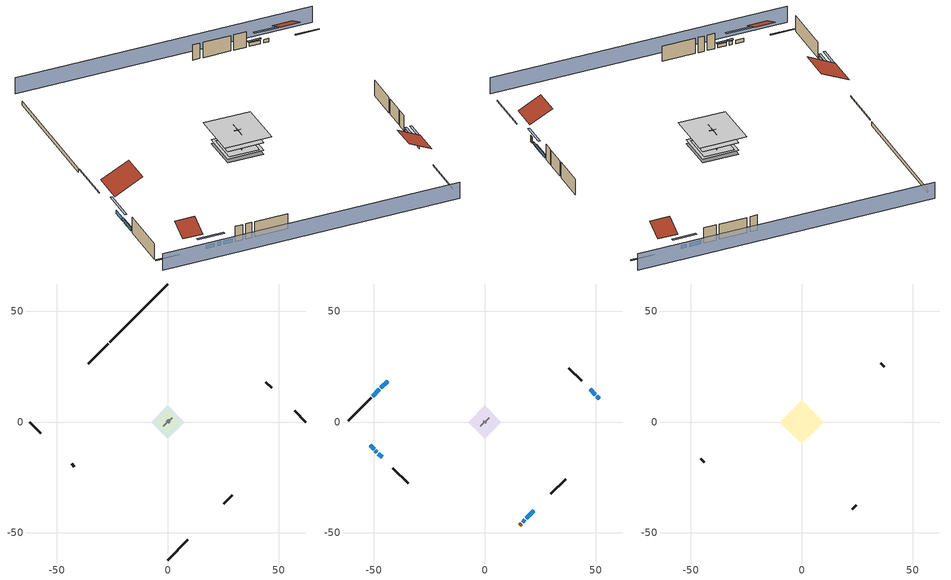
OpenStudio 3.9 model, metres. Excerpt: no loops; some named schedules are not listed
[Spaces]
garage 1
 floor foundation (Slab1 construction): -6.34,0 0,6.34 6.34,0 0,-6.34 z0
 wall outside (Wall1 construction): 46.92,15.36 44.33,17.95 z0.3:5.18
 wall outside (Wall2 construction): 25.28,-37 29.16,-33.12 z0.3:5.18
 wall outside (Wall12 construction): -43.42,-18.86 -42.12,-20.16 z0.3:5.18
 wall to conditioned space 1 (Wall5 construction Reversed): 1.94,1.94 -1.94,-1.94 z0.3:5.18
 wall to conditioned space 1 (Wall6 construction Reversed): -0.65,0.65 0.65,-0.65 z0.3:5.18
crawlspace - vented 1
 floor foundation (Slab2 construction): -7.54,0 0,7.54 7.54,0 0,-7.54 z-0.91
 wall outside (RimJoist1 construction): -26.91,35.37 -35.98,26.3 z0.3:0.61
 wall outside (RimJoist2 construction): 62.28,0 57.24,5.04 z0.3:0.61
 wall outside (RimJoist3 construction): 0,-62.28 9.07,-53.2 z0.3:0.61
 wall outside (RimJoist4 construction): -62.28,0 -57.24,-5.04 z0.3:0.61
 wall foundation (FoundationWall1 construction): 0,62.28 -26.25,36.03 z-0.91:0.3
central ac and furnace airloop ret air space
 floor adiabatic (AdiabaticConst): 0,0 0,1 1,1 1,0 z0
 wall adiabatic (AdiabaticConst): 0,1 0,0 1,0 1,1 0,1 z0:1
 ceiling adiabatic (AdiabaticConst): 1,0 1,1 0,1 0,0 z1
conditioned space 1
 floor to crawlspace - vented 1 (Floor1 construction): -7.54,0 0,7.54 7.54,0 0,-7.54 z0.3
 floor to garage 1 (Floor2 construction): -6.34,0 0,6.34 6.34,0 0,-6.34 z0.3
 floor adiabatic (AdiabaticFloorConstruction): -7.54,0 0,7.54 7.54,0 0,-7.54 z2.74
 wall outside (Wall3 construction): -51.27,11.01 -61.62,0.66 z0.3:5.18
 wall outside (Wall4 construction): 43.67,18.6 37.92,24.36 z0.3:5.18
 wall outside (Wall7 construction): 29.82,-32.46 36.49,-25.79 z0.3:5.18
 wall outside (Wall8 construction): -41.47,-20.81 -34.58,-27.7 z0.3:5.18
 wall outside (AdiabaticWallConstruction): -43.85,18.43 -46.9,15.37 / -47.56,14.72 -50.61,11.67 / 49.94,12.34 47.57,14.7 z0.3:1.43; 51.71,10.57 50.6,11.68 z0.3:1.34; 17.06,-45.22 18.09,-44.18 z0.3:1.28; 18.75,-43.53 22.14,-40.14 z0.3:1.37; -51.71,-10.57 -49.97,-12.31 / -48.02,-14.26 -46.28,-16 z0.3:1.4; -49.31,-12.97 -48.68,-13.6 z0.3:1.49
 wall outside (AdiabaticWallConstruction 1): 15.76,-46.52 16.41,-45.87 z0.3:2.34
 window (WindowConstruction): -43.85,18.43 -46.9,15.38 z0.3:1.43
 window (WindowConstruction 1): -47.56,14.72 -50.61,11.67 z0.3:1.43
 window (WindowConstruction 2): 51.71,10.57 50.6,11.68 z0.3:1.34
 window (WindowConstruction 3): 49.94,12.34 47.57,14.7 z0.3:1.43
 window (WindowConstruction 4): 17.06,-45.22 18.09,-44.18 z0.3:1.28
 window (WindowConstruction 5): 18.75,-43.53 22.14,-40.14 z0.3:1.37
 window (WindowConstruction 6): -51.71,-10.57 -49.97,-12.31 z0.3:1.4
 window (WindowConstruction 7): -49.31,-12.97 -48.68,-13.6 z0.3:1.49
 window (WindowConstruction 8): -48.02,-14.26 -46.28,-16 z0.3:1.4
 door (Door): 15.76,-46.52 16.41,-45.87 z0.3:2.34
 ceiling adiabatic (AdiabaticFloorConstruction): 0,-7.54 7.54,0 0,7.54 -7.54,0 z2.74
attic - vented 1
 floor to conditioned space 1 (Floor3 construction Reversed): -9.85,0 0,9.85 9.85,0 0,-9.85 z5.18
 wall outside (Wall9 construction): 37.27,25.01 35.72,26.56 z0.3:5.18
 wall outside (Wall10 construction): -45.62,-16.66 -44.07,-18.21 z0.3:5.18
 wall outside (Wall11 construction): 22.79,-39.48 24.63,-37.65 z0.3:5.18
 roof outside (Roof1 construction): -43.19,19.08,5.18 -37.33,13.22,9.33 -30.78,19.78,9.33 -36.64,25.64,5.18
 roof outside (Roof2 construction): 52.37,9.91,5.18 48.6,6.14,7.84 52.81,1.93,7.84 56.58,5.7,5.18
 roof outside (Roof3 construction): -52.37,-9.91,5.18 -48.6,-6.14,7.84 -52.81,-1.93,7.84 -56.58,-5.7,5.18
 roof outside (Roof4 construction): 15.1,-47.18,5.18 10.3,-42.37,8.58 4.93,-47.74,8.58 9.73,-52.55,5.18
shading: -65.51,-3.23 -3.23,-65.51 / 65.51,3.23 3.23,65.51 z0:5.18; -48.84,13.44 -41.91,20.37 -42.34,20.8 -49.27,13.87 z4.18; -50.83,11.45 -47.34,14.93 -47.78,15.36 -51.26,11.88 z1.74; 48.66,13.62 53.65,8.63 54.08,9.06 49.09,14.05 z4.08; 47.36,14.92 50.15,12.12 50.59,12.55 47.79,15.35 z1.74; 20.03,-42.25 15.12,-47.16 15.55,-47.59 20.46,-42.68 z4.02; 22.35,-39.93 18.54,-43.74 18.97,-44.17 22.78,-40.36 z1.68; -48.03,-14.25 -53.65,-8.63 -54.08,-9.06 -48.46,-14.68 z4.15; -48.46,-13.82 -49.53,-12.75 -49.96,-13.18 -48.89,-14.25 z1.8; -46.06,-16.22 -48.24,-14.04 -48.67,-14.47 -46.49,-16.65 z1.71
[Site]
Portland Intl Arpt_OR: Latitude {deg}=45.59; Longitude {deg}=-122.6; Time Zone {hr}=-8; Elevation {m}=33; Terrain=Suburbs; Keep Site Location Information=Yes
[Site:GroundTemperature:Shallow]
10.2558, 8.96328, 8.85977, 9.47314, 11.9355, 14.3863, 16.5111, 17.8571, 17.9714, 16.8767, 14.8061, 12.4304
[Site:WaterMainsTemperature]
Calculation Method=Schedule; Temperature Schedule=mains temperature schedule
[Building]
Building 1
[Material] Roughness=Rough
Name | Thickness {m} | Conductivity {W/m-K} | Density {kg/m3} | Specific Heat {J/kg-K} | Thermal Absorptance | Solar Absorptance | Visible Absorptance
asphalt or fiberglass shingles | 0.00635 | 0.162714 | 1121.4 | 1465.45 | 0.9 | 0.85 | 0.85
roof rigid ins | 0.00281632 | 0.029427 | 32.04 | 1214.23 | 0.9 | 0.7 | 0.7
osb sheathing 0.5 in. | 0.0127 | 0.115458 | 512.64 | 1214.23 | 0.9 | 0.6 | 0.6
wood siding | 0.0254 | 0.102417 | 544.68 | 1172.36 | 0.9 | 0.85 | 0.85
osb sheathing 0.5 in. 1 | 0.0127 | 0.115458 | 512.64 | 1214.23 | 0.9 | 0.7 | 0.7
wall stud and cavity | 0.1397 | 0.727959 | 139.0536 | 1170.24 | 0.9 | 0.6 | 0.6
wall stud and cavity 1 | 0.1397 | 0.550994 | 139.0536 | 1170.24 | 0.9 | 0.7 | 0.7
gypsum board | 0.0127 | 0.160291 | 801 | 837.4 | 0.9 | 0.6 | 0.6
osb sheathing 0.5 in. 2; osb sheathing 0.5 in. 3 | 0.0127 | 0.115458 | 512.64 | 1214.23
wall stud and cavity 2 | 0.1397 | 0.335416 | 139.0536 | 1170.24 | 0.9 | 0.7 | 0.7
rim joist stud and cavity | 0.0508 | 0.178688 | 50.32683 | 1063.81 | 0.9 | 0.6 | 0.6
floor stud and cavity | 0.1397 | 0.923637 | 92.3553 | 1139.71 | 0.9 | 0.7 | 0.7
osb sheathing 0.75 in. | 0.01905 | 0.115458 | 512.64 | 1214.23 | 0.9 | 0.7 | 0.7
floor covering | 0.0127 | 0.0433444 | 54.468 | 1339.84 | 0.9 | 0.6 | 0.6
ceiling loosefill ins | 0.338667 | 0.0480833 | 16.02 | 1046.75 | 0.9 | 0.7 | 0.7
ceiling stud and cavity | 0.1397 | 0.0920385 | 65.682 | 1177.47 | 0.9 | 0.7 | 0.7
concrete 4.0 in. | 0.1016 | 1.803125 | 2242.8 | 837.4 | 0.9 | 0.7 | 0.7
concrete 8.0 in. | 0.2032 | 1.803125 | 2242.8 | 837.4 | 0.9 | 0.7 | 0.7
soil 0.5 in. | 0.0127 | 1.3848 | 1842.3 | 418.7 | 0.9 | 0.7 | 0.7
wood siding 1; wood siding 2 | 0.0254 | 0.102417 | 544.68 | 1172.36
wall rigid ins; floor rigid ins | 0.512978 | 0.029427 | 32.04 | 1214.23 | 0.9 | 0.7 | 0.7
wall stud and cavity 3 | 0.0889 | 0.380278 | 52.3479 | 1209.89 | 0.9 | 0.7 | 0.7
door material | 0.04445 | 0.0612267 | 512.64 | 1214.23 | 0.9 | 0.7 | 0.7
floor stud and cavity 1 | 0.1397 | 1.75129 | 37.0049 | 1207.88 | 0.9 | 0.7 | 0.7
wall stud and cavity 4 | 0.0889 | 0.391764 | 83.0341 | 1211.67 | 0.9 | 0.7 | 0.7
furniture material conditioned space 1; furniture material garage 1 | 0.1524 | 0.115458 | 640.8 | 1214.23 | 0.9 | 0.6 | 0.6
[Construction]
Roof1 construction; Roof2 construction; Roof3 construction; Roof4 construction: asphalt or fiberglass shingles, roof rigid ins, osb sheathing 0.5 in.
Wall1 construction; Wall2 construction: wood siding, osb sheathing 0.5 in. 1, wall stud and cavity
Wall3 construction; Wall4 construction: wood siding, osb sheathing 0.5 in. 1, wall stud and cavity 1, gypsum board
Wall5 construction Reversed: gypsum board, wall stud and cavity 2, osb sheathing 0.5 in. 2
Wall6 construction Reversed: gypsum board, wall stud and cavity 2, osb sheathing 0.5 in. 3
Wall7 construction; Wall8 construction: wood siding, osb sheathing 0.5 in. 2, wall stud and cavity 1, gypsum board
Wall9 construction; Wall10 construction; Wall11 construction; Wall12 construction: wood siding, osb sheathing 0.5 in. 2, wall stud and cavity
RimJoist1 construction; RimJoist2 construction; RimJoist3 construction; RimJoist4 construction: wood siding, rim joist stud and cavity
Floor1 construction; Floor2 construction: floor stud and cavity, osb sheathing 0.75 in., floor covering
Floor3 construction Reversed: gypsum board, ceiling stud and cavity, ceiling loosefill ins
Slab1 construction: concrete 4.0 in.
FoundationWall1 construction: concrete 8.0 in.
Slab2 construction: soil 0.5 in.
WindowConstruction; WindowConstruction 1; WindowConstruction 2; WindowConstruction 3; WindowConstruction 4; WindowConstruction 5; WindowConstruction 6; WindowConstruction 7; WindowConstruction 8: WindowMaterial
AdiabaticWallConstruction: wood siding 1, wall rigid ins, wall stud and cavity 3, gypsum board
Door: door material
AdiabaticWallConstruction 1: wood siding 2, wall rigid ins, wall stud and cavity 3, gypsum board
AdiabaticFloorConstruction: floor stud and cavity 1, floor rigid ins, osb sheathing 0.75 in., floor covering
PartitionWallConstruction: gypsum board, wall stud and cavity 4, gypsum board
furniture construction conditioned space 1: furniture material conditioned space 1
furniture construction garage 1: furniture material garage 1
AdiabaticConst: Adiabatic
[WindowMaterial:SimpleGlazingSystem]
WindowMaterial: U-Factor {W/m2-K}=4.76952; Solar Heat Gain Coefficient=0.63
[Material:NoMass]
Adiabatic: Roughness=Rough; Thermal Resistance {m2-K/W}=176.1
[ThermalZone] Multiplier=1; Use Ideal Air Loads=No
Name | Volume {m3} | Thermostat
conditioned space | 749.83 | conditioned space temperature setpoint
attic - vented | 201.23
garage | 195.726
crawlspace - vented | 138.526
central ac and furnace airloop ret air zone | 1
[Sizing:Zone] Zone Cooling Design Supply Air Temperature Input Method=SupplyAirTemperature; Zone Cooling Design Supply Air Temperature {C}=14; Zone Cooling Design Supply Air Temperature Difference {deltaC}=11.11; Zone Heating Design Supply Air Temperature Input Method=SupplyAirTemperature; Zone Heating Design Supply Air Temperature {C}=40; Zone Heating Design Supply Air Temperature Difference {deltaC}=11.11; Zone Cooling Design Supply Air Humidity Ratio {kg-H2O/kg-air}=0.0085; Zone Heating Design Supply Air Humidity Ratio {kg-H2O/kg-air}=0.008; Cooling Design Air Flow Method=DesignDay; Heating Design Air Flow Method=DesignDay; Account for Dedicated Outdoor Air System=No; Dedicated Outdoor Air System Control Strategy=NeutralSupplyAir; Dedicated Outdoor Air Low Setpoint Temperature for Design {C}=autosize; Dedicated Outdoor Air High Setpoint Temperature for Design {C}=autosize; Zone Load Sizing Method=Sensible Load Only No Latent Load; Zone Latent Cooling Design Supply Air Humidity Ratio Input Method=HumidityRatioDifference; Zone Cooling Design Supply Air Humidity Ratio Difference {kgWater/kgDryAir}=0.005; Zone Latent Heating Design Supply Air Humidity Ratio Input Method=HumidityRatioDifference; Zone Humidification Design Supply Air Humidity Ratio Difference {kgWater/kgDryAir}=0.005; Sizing Option=Coincident
attic - vented; garage; crawlspace - vented; central ac and furnace airloop ret air zone
[Space]
Name | Thermal Zone | Volume {m3}
conditioned space 1 | conditioned space | 749.83
attic - vented 1 | attic - vented | 201.23
garage 1 | garage | 195.726
crawlspace - vented 1 | crawlspace - vented | 138.526
central ac and furnace airloop ret air space | central ac and furnace airloop ret air zone
[ThermostatSetpoint:DualSetpoint]
conditioned space temperature setpoint: Heating Setpoint Temperature Schedule=heating setpoint; Cooling Setpoint Temperature Schedule=cooling setpoint; Temperature Difference Between Cutout And Setpoint {deltaC}=0
[Foundation:Kiva] Wall Depth Below Slab {m}=0.2032
Name | Initial Indoor Air Temperature {C} | Wall Height Above Grade {m}
Foundation Kiva 1 | 13.4258 | 0.1016
Foundation Kiva 2 | 8.58325 | 0.3048
[Foundation:Kiva:Settings]
Soil Conductivity {W/m-K}=1.3848; Soil Density {kg/m3}=1842.3; Soil Specific Heat {J/kg-K}=418.7; Ground Solar Absorptivity=0.9; Ground Thermal Absorptivity=0.9; Ground Surface Roughness {m}=0.03; Far-Field Width {m}=40; Deep-Ground Boundary Condition=ZeroFlux; Deep-Ground Depth {m}=40; Minimum Cell Dimension {m}=0.2; Maximum Cell Growth Coefficient=3; Simulation Timestep=Timestep
[SurfaceProperty:ExposedFoundationPerimeter] Exposed Perimeter Calculation Method=TotalExposedPerimeter
Name | Total Exposed Perimeter {m}
Slab1 | 21.9456
Slab2 | 37.12464
[SurfaceProperty:IncidentSolarMultiplier] Incident Solar Multiplier=1; Incident Solar Multiplier Schedule=trans schedule winter=0.85 summer=0.7
Window1; Window2; Window3; Window4; Window5; Window6; Window7; Window8; Window9
[InternalMass:Definition] Design Level Calculation Method=SurfaceArea
Name | Construction | Surface Area {m2}
partition wall mass | PartitionWallConstruction | 307.509
furniture mass conditioned space 1 | furniture construction conditioned space 1 | 123.004
furniture mass garage 1 | furniture construction garage 1 | 8.02682
[InternalMass] Multiplier=1
Name | Internal Mass Definition | Space or SpaceType
partition wall mass | partition wall mass | conditioned space 1
furniture mass conditioned space 1 | furniture mass conditioned space 1 | conditioned space 1
furniture mass garage 1 | furniture mass garage 1 | garage 1
[Fan:SystemModel]
central ac and furnace supply fan: Availability Schedule=Always On Discrete; Design Maximum Air Flow Rate {m3/s}=1.09586; Speed Control Method=Discrete; Electric Power Minimum Flow Rate Fraction=0.2; Design Pressure Rise {Pa}=500; Motor Efficiency=1; Motor In Air Stream Fraction=1; Design Electric Power Consumption {W}=autosize; Design Power Sizing Method=PowerPerFlow; Electric Power Per Unit Flow Rate {W/(m3/s)}=794.58; Electric Power Per Unit Flow Rate Per Unit Pressure {W-s/m3-Pa}=1.66667; Fan Total Efficiency=0.7; Motor Loss Radiative Fraction=0; Speed Flow Fraction 1=0.8764; Speed Electric Power Fraction 1=0.67314; Speed Flow Fraction 2=1; Speed Electric Power Fraction 2=1
[EnergyManagementSystem:Sensor]
Name | Output Variable or Output Meter Index Key | Output Variable or Output Meter
central_ac_and_furnace_supply_fan_s; central_ac_and_furnace_supply_fan_s_1 | central ac and furnace supply fan | Fan Electricity Energy
water_heater_T_set | water heater setpoint | Schedule Value
out_pb_s |  | Site Outdoor Air Barometric Pressure
out_wt_s |  | Site Outdoor Air Humidity Ratio
site_vw_s |  | Site Wind Speed
cool_season | cooling season schedule | Schedule Value
central_ac_and_furnace_airloop_Fan_RTF_s | central ac and furnace supply fan | Fan Runtime Fraction Speed 1
central_ac_and_furnace_airloop_Fan_RTF_s_1 | central ac and furnace supply fan | Fan Runtime Fraction Speed 2
central_ac_and_furnace_airloop_AH_MFR_s | Node 7 | System Node Mass Flow Rate
central_ac_and_furnace_airloop_AH_VFR_s | Node 7 | System Node Current Density Volume Flow Rate
central_ac_and_furnace_airloop_AH_Tout_s | Node 7 | System Node Temperature
central_ac_and_furnace_airloop_AH_Wout_s | Node 7 | System Node Humidity Ratio
central_ac_and_furnace_airloop_RA_T_s | Node 10 | System Node Temperature
central_ac_and_furnace_airloop_Ra_W_s | Node 10 | System Node Humidity Ratio
central_ac_and_furnace_airloop_0_DZ_T_s | crawlspace - vented | Zone Air Temperature
central_ac_and_furnace_airloop_0_DZ_W_s | crawlspace - vented | Zone Mean Air Humidity Ratio
natural_vent_s | natural vent schedule | Schedule Value
htg_sp_s | heating setpoint | Schedule Value
clg_sp_s | cooling setpoint | Schedule Value
mech_vent_range_fan_0_sch_s | mech vent range fan 0 schedule | Schedule Value
mech_vent_bath_fan_0_sch_s | mech vent bath fan 0 schedule | Schedule Value
clothes_dryer_exhaust_0_sch_s | clothes_dryer | Schedule Value
htg_load_cond |  | Heating:EnergyTransfer:Zone:CONDITIONED SPACE
clg_load_cond |  | Cooling:EnergyTransfer:Zone:CONDITIONED SPACE
htg_load_duct |  | Heating:EnergyTransfer:Zone:CENTRAL AC AND FURNACE AIRLOOP RET AIR ZONE
clg_load_duct |  | Cooling:EnergyTransfer:Zone:CENTRAL AC AND FURNACE AIRLOOP RET AIR ZONE
s_conv | Floor1 | Surface Inside Face Convection Heat Gain Energy
s_ig | Floor1 | Surface Inside Face Internal Gains Radiation Heat Gain Energy
s_sol | Floor1 | Surface Inside Face Solar Radiation Heat Gain Energy
s_lgt | Floor1 | Surface Inside Face Lights Radiation Heat Gain Energy
s_surf | Floor1 | Surface Inside Face Net Surface Thermal Radiation Heat Gain Energy
s_conv_1 | Floor2 | Surface Inside Face Convection Heat Gain Energy
s_ig_1 | Floor2 | Surface Inside Face Internal Gains Radiation Heat Gain Energy
s_sol_1 | Floor2 | Surface Inside Face Solar Radiation Heat Gain Energy
s_lgt_1 | Floor2 | Surface Inside Face Lights Radiation Heat Gain Energy
s_surf_1 | Floor2 | Surface Inside Face Net Surface Thermal Radiation Heat Gain Energy
s_conv_2 | Floor3 | Surface Inside Face Convection Heat Gain Energy
s_ig_2 | Floor3 | Surface Inside Face Internal Gains Radiation Heat Gain Energy
s_sol_2 | Floor3 | Surface Inside Face Solar Radiation Heat Gain Energy
s_lgt_2 | Floor3 | Surface Inside Face Lights Radiation Heat Gain Energy
[ElectricEquipment:Definition] Design Level Calculation Method=EquipmentLevel
Name | Design Level {W} | Fraction Latent | Fraction Radiant | Fraction Lost
ceiling fan | 17.281 | 0 | 0.558 | 0
clothes washer | 149.521 | 0.03 | 0.162 | 0.7
clothes dryer | 3989.36 | 0.015 | 0.081 | 0.85
dishwasher | 1770.77 | 0.3 | 0.18 | 0.4
fridge | 46.9578 | 0 | 0.6 | 0
freezer | 194.914 | 0 | 0.6 | 0
cooking range | 86.747 | 0.16 | 0.384 | 0.2
misc tv | 216.683 | 0 | 0.6 | 0
misc plug loads | 188.646 | 0.021 | 0.558 | 0.049
whole house fan; mech vent house fan | 0 | 0 | 0 | 1
mech vent house fan cfis | 0 | 0 | 0 | 0
mech vent range fan 0 | 30 | 0 | 0 | 1
mech vent bath fan 0 | 45 | 0 | 0 | 1
[ElectricEquipment]
Name | Electric Equipment Definition | Space or SpaceType | Schedule
ceiling fan | ceiling fan | conditioned space 1 | ceiling_fan
clothes washer | clothes washer | conditioned space 1 | clothes_washer
clothes dryer | clothes dryer | conditioned space 1 | clothes_dryer
dishwasher | dishwasher | conditioned space 1 | dishwasher
fridge | fridge | conditioned space 1 | fridge schedule
freezer | freezer | garage 1 | freezer schedule
cooking range | cooking range | conditioned space 1 | cooking_range
misc tv | misc tv | conditioned space 1 | plug_loads_tv
misc plug loads | misc plug loads | conditioned space 1 | plug_loads_other
whole house fan | whole house fan | conditioned space 1 | Always On Discrete
mech vent house fan | mech vent house fan | conditioned space 1 | mech vent house fan schedule
mech vent house fan cfis | mech vent house fan cfis | conditioned space 1 | mech vent house fan cfis schedule
mech vent range fan 0 | mech vent range fan 0 | conditioned space 1 | mech vent range fan 0 schedule
mech vent bath fan 0 | mech vent bath fan 0 | conditioned space 1 | mech vent bath fan 0 schedule
[OtherEquipment:Definition] Design Level Calculation Method=EquipmentLevel
Name | Design Level {W} | Fraction Latent | Fraction Radiant | Fraction Lost
water heater sens; central ac and furnace airloop_0 SupSensLkToCond; central ac and furnace airloop_0 SupCondToLv; central ac and furnace airloop_0 RetCondToRP; central ac and furnace airloop_0 RetSensLkToRP; central ac and furnace airloop_0 SupCondToDZ; central ac and furnace airloop_0 RetCondToDZ; central ac and furnace airloop_0 SupSensLkToDZ; mech vent house fan sensible load | 0 | 0 | 0 | 0
water heater lat; central ac and furnace airloop_0 SupLatLkToCond; central ac and furnace airloop_0 RetLatLkToRP; central ac and furnace airloop_0 SupLatLkToDZ; mech vent house fan latent load | 0 | 1 | 0 | 0
water heater energy adjustment1 | 0.01 | 0 | 0 | 1
clothes dryer 2 | 0 | 0.015 | 0.081 | 0.85
cooking range 2 | 2542.3 | 0.16 | 0.384 | 0.2
general water use sensible | -25.2881 | 0 | 0.6 | 0
general water use latent | 25.6591 | 1 | 0 | 0
[OtherEquipment]
Name | Other Equipment Definition | Space or SpaceType | Schedule | Fuel Type
water heater sens | water heater sens | conditioned space 1 | Always On Discrete
water heater lat | water heater lat | conditioned space 1 | Always On Discrete
water heater energy adjustment1 | water heater energy adjustment1 | conditioned space 1 | Always On Discrete | Electricity
clothes dryer 1 | clothes dryer 2 | conditioned space 1 | clothes_dryer | Electricity
cooking range 1 | cooking range 2 | conditioned space 1 | cooking_range | NaturalGas
general water use sensible | general water use sensible | conditioned space 1 | general water use schedule
general water use latent | general water use latent | conditioned space 1 | general water use schedule
central ac and furnace airloop_0 SupSensLkToCond | central ac and furnace airloop_0 SupSensLkToCond | conditioned space 1 | Always On Discrete
central ac and furnace airloop_0 SupLatLkToCond | central ac and furnace airloop_0 SupLatLkToCond | conditioned space 1 | Always On Discrete
central ac and furnace airloop_0 SupCondToLv | central ac and furnace airloop_0 SupCondToLv | conditioned space 1 | Always On Discrete
central ac and furnace airloop_0 RetCondToRP | central ac and furnace airloop_0 RetCondToRP | central ac and furnace airloop ret air space | Always On Discrete
central ac and furnace airloop_0 RetSensLkToRP | central ac and furnace airloop_0 RetSensLkToRP | central ac and furnace airloop ret air space | Always On Discrete
central ac and furnace airloop_0 RetLatLkToRP | central ac and furnace airloop_0 RetLatLkToRP | central ac and furnace airloop ret air space | Always On Discrete
central ac and furnace airloop_0 SupCondToDZ | central ac and furnace airloop_0 SupCondToDZ | crawlspace - vented 1 | Always On Discrete
central ac and furnace airloop_0 RetCondToDZ | central ac and furnace airloop_0 RetCondToDZ | crawlspace - vented 1 | Always On Discrete
central ac and furnace airloop_0 SupSensLkToDZ | central ac and furnace airloop_0 SupSensLkToDZ | crawlspace - vented 1 | Always On Discrete
central ac and furnace airloop_0 SupLatLkToDZ | central ac and furnace airloop_0 SupLatLkToDZ | crawlspace - vented 1 | Always On Discrete
mech vent house fan sensible load | mech vent house fan sensible load | conditioned space 1 | Always On Discrete
mech vent house fan latent load | mech vent house fan latent load | conditioned space 1 | Always On Discrete
[WaterUse:Equipment:Definition]
Name | Peak Flow Rate {m3/s}
clothes washer | 3.67814e-06
dishwasher | 1.18406e-05
[Lights:Definition] Design Level Calculation Method=LightingLevel; Fraction Radiant=0.6; Fraction Visible=0.2; Return Air Fraction=0
Name | Lighting Level {W}
interior lighting | 1840.67
garage lighting | 55.2848
[Lights] Fraction Replaceable=1
Name | Lights Definition | Space or SpaceType | Schedule
interior lighting | interior lighting | conditioned space 1 | lighting_interior
garage lighting | garage lighting | garage 1 | lighting_garage
[Exterior:Lights:Definition]
exterior lighting: Design Level {W}=61.1014
[Exterior:Lights]
exterior lighting: Exterior Lights Definition=exterior lighting; Schedule=exterior lighting schedule
[People:Definition]
occupants: Number of People Calculation Method=People; Number of People {people}=1; Fraction Radiant=0.314171; Sensible Heat Fraction=0.56303; Carbon Dioxide Generation Rate {m3/s-W}=0; Enable ASHRAE 55 Comfort Warnings=No; Mean Radiant Temperature Calculation Type=EnclosureAveraged
[People]
occupants: People Definition=occupants; Space or SpaceType=conditioned space 1; Number of People Schedule=occupants; Activity Level Schedule=occupants activity schedule; Multiplier=1
[ZoneMixing] Schedule=Always On Continuous; Design Flow Rate Calculation Method=Flow/Zone; Design Flow Rate {m3/s}=0
Name | Zone or Space | Source Zone or Space
central ac and furnace airloop_0 ZoneMixDZToCond mix | conditioned space | crawlspace - vented
central ac and furnace airloop_0 ZoneMixCondToDZ mix | crawlspace - vented | conditioned space
whole house fan mix | attic - vented | conditioned space
[SpaceInfiltration:DesignFlowRate] Schedule=Always On Discrete
Name | Space or SpaceType | Design Flow Rate Calculation Method | Design Flow Rate {m3/s} | Air Changes per Hour {1/hr} | Constant Term Coefficient | Temperature Term Coefficient | Velocity Term Coefficient | Velocity Squared Term Coefficient
natural vent flow; whole house fan flow; infil flow | conditioned space 1 | Flow/Space | 0
infil crawlspace - vented 1 | crawlspace - vented 1 | AirChanges/Hour |  | 2.6013 | 1 | 0 | 0 | 0
crawlspace_vented 1 duct leakage imbalance infil flow | crawlspace - vented 1 | Flow/Space | 0
[SpaceInfiltration:EffectiveLeakageArea] Schedule=Always On Discrete
Name | Space or SpaceType | Effective Air Leakage Area {cm2} | Stack Coefficient | Wind Coefficient
infil garage 1 | garage 1 | 611.633 | 0.000129147 | 4.64657e-05
infil attic - vented 1 | attic - vented 1 | 6462.31 | 0.000216513 | 4.50757e-05
